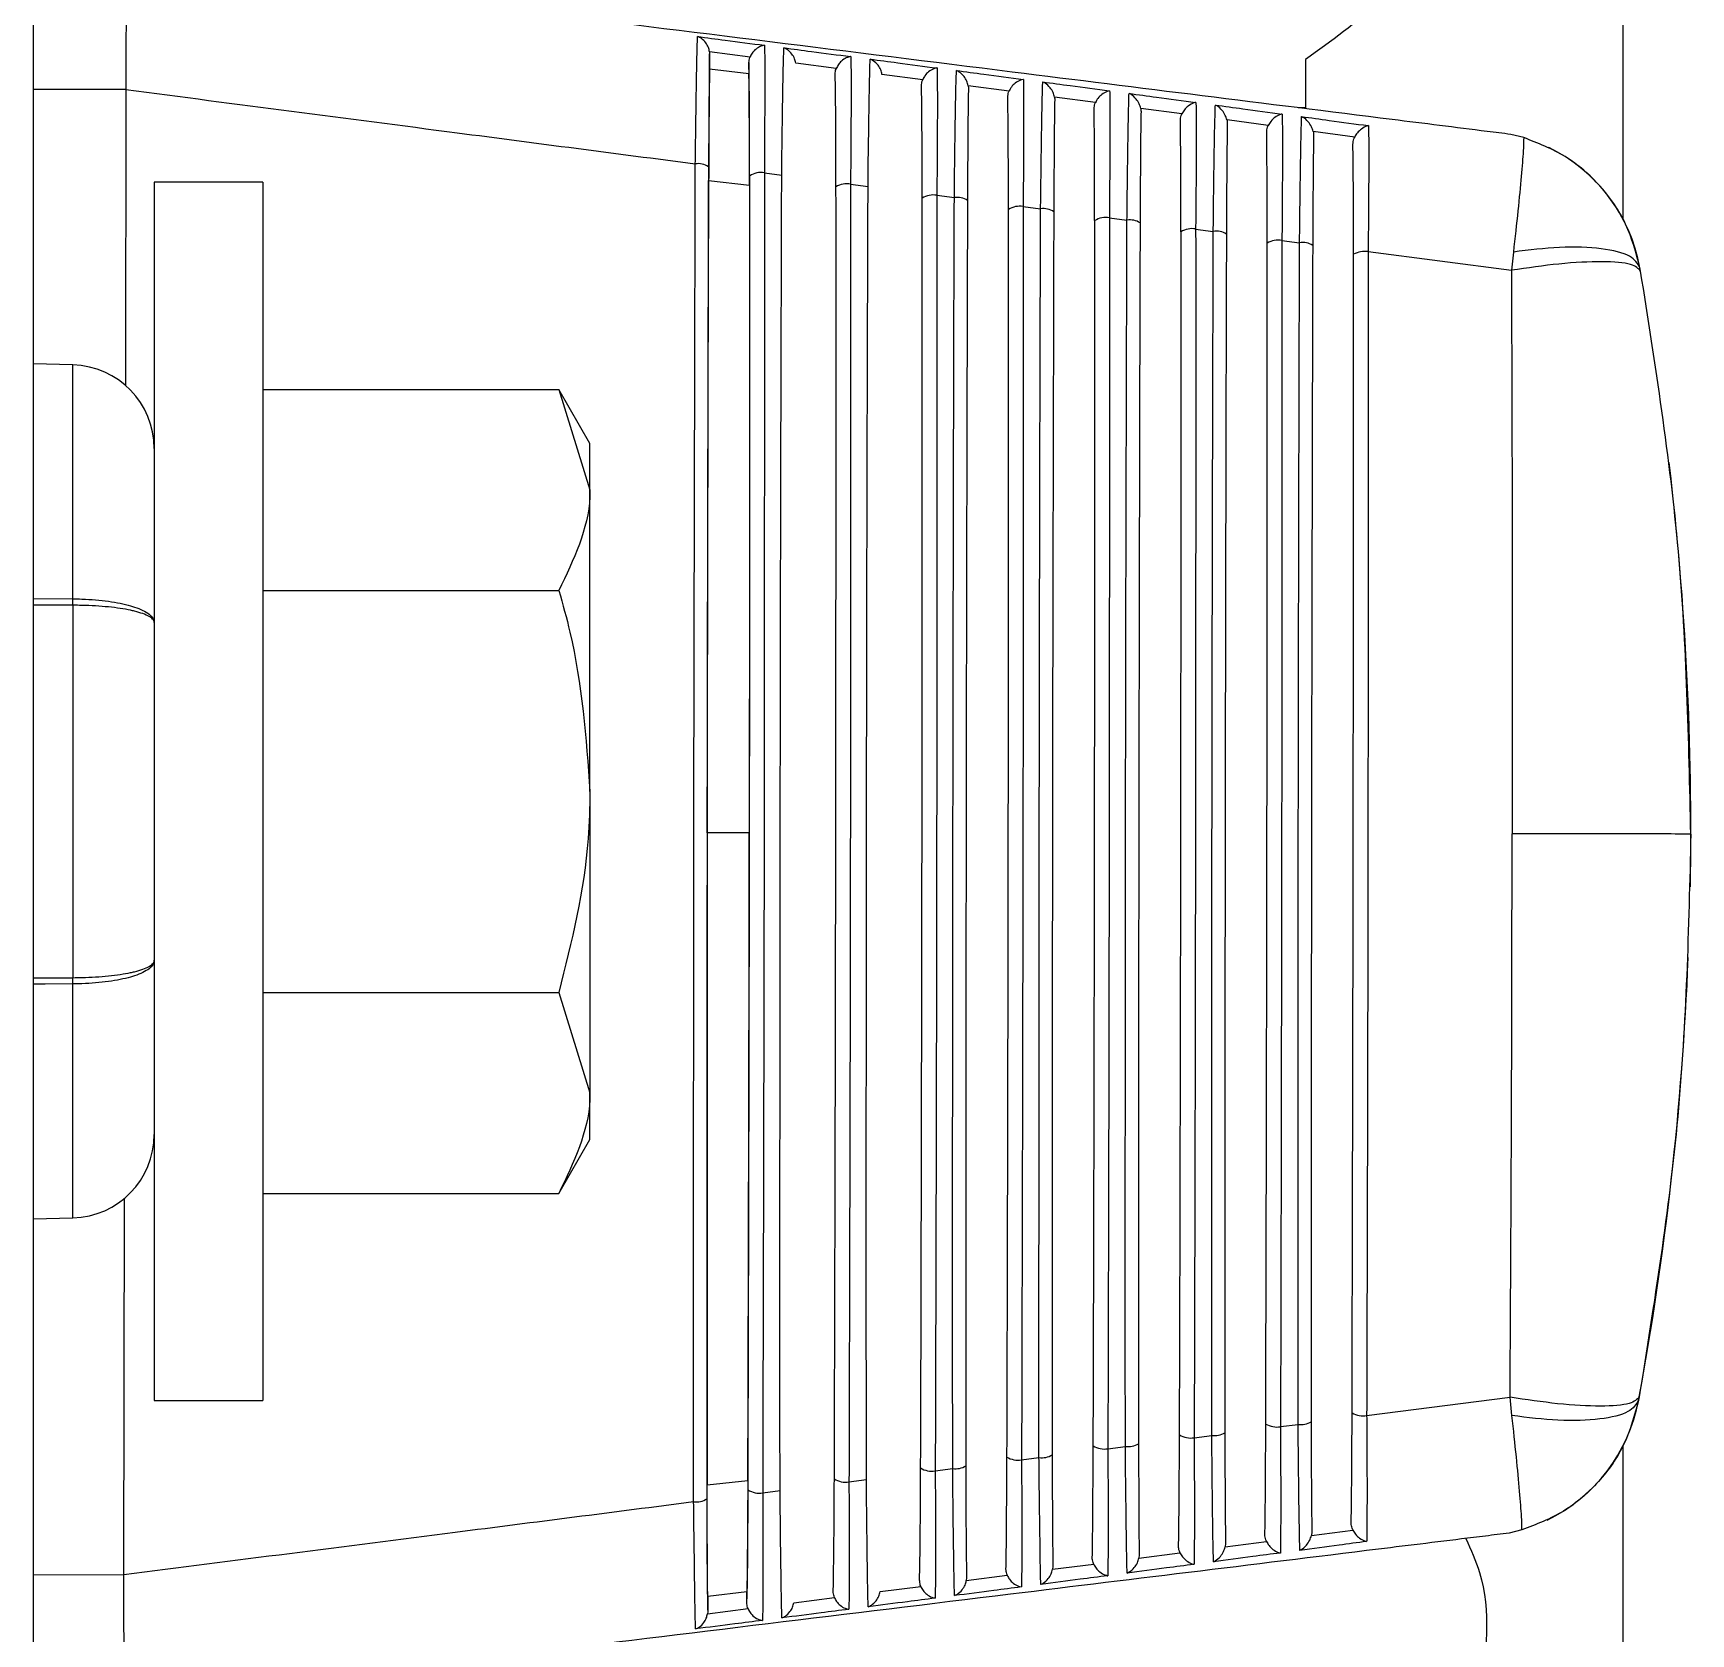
# Model space of a CAD drawing. Extents: x 6 to 134, y 3 to 97.
# Drawn here: x 132.735 to 133.925, y 40.911 to 42.061 of the extents above; entities that cross this region are included whole.
import ezdxf

# ---------------------------------------------------------------- set-up
doc = ezdxf.new("R2010")
doc.units = 0
doc.header["$MEASUREMENT"] = 0
doc.layers.add('OBJECT', color=7, linetype='CONTINUOUS')

msp = doc.modelspace()

# ---------------------------------------------------------------- linework, layer by layer
at = {"layer": 'OBJECT'}
for p, q in [((132.7346, 49.6965), (132.7346, 40.7239)), ((133.8766, 42.7937), (133.8766, 41.928)), ((133.2496, 42.0439), (133.2205, 42.0477)), ((133.2206, 42.0353), (133.2206, 42.0463)), ((133.2488, 42.04), (133.2488, 42.0318)), ((133.3116, 42.0358), (133.2825, 42.0396)), ((133.6487, 42.0422), (133.6487, 42.0075)), ((133.2488, 42.0318), (133.2206, 42.0353)), ((133.3737, 42.0277), (133.3444, 42.0315)), ((132.7346, 42.0209), (132.8012, 42.0208)), ((132.8012, 42.0206), (132.8009, 41.8081)), ((132.8012, 42.0208), (132.8012, 42.0206)), ((133.4357, 42.0195), (133.4064, 42.0234)), ((133.4978, 42.0113), (133.4683, 42.0152)), ((133.5598, 42.0031), (133.5303, 42.007)), ((133.6487, 42.0075), (133.6435, 42.0075)), ((133.6219, 41.9948), (133.5923, 41.9988)), ((133.684, 41.9865), (133.6542, 41.9905)), ((133.8054, 41.9861), (133.7962, 41.9884)), ((133.8235, 41.979), (133.8235, 41.979)), ((133.2199, 41.9552), (133.2492, 41.9519)), ((133.2599, 41.9608), (133.2724, 41.9592)), ((132.8996, 41.954), (132.8216, 41.954)), ((132.8216, 41.954), (132.8216, 41.079)), ((132.8996, 41.954), (132.8996, 41.079)), ((133.3218, 41.9527), (133.3344, 41.9511)), ((133.3838, 41.9447), (133.3964, 41.943)), ((133.4458, 41.9366), (133.4584, 41.9349)), ((133.5078, 41.9285), (133.5204, 41.9268)), ((133.5697, 41.9204), (133.5824, 41.9187)), ((133.6317, 41.9123), (133.6444, 41.9106)), ((133.6937, 41.9042), (133.7966, 41.8908)), ((133.798, 41.9039), (133.7966, 41.8908)), ((133.8894, 41.8902), (133.8889, 41.8927)), ((132.7632, 41.8228), (132.7346, 41.8235)), ((132.7632, 41.6548), (132.7632, 41.8228)), ((132.8996, 41.8052), (133.1123, 41.8052)), ((133.1346, 41.7665), (133.1123, 41.8052)), ((133.1123, 41.8052), (133.1346, 41.733)), ((133.1346, 41.733), (133.1346, 41.7665)), ((133.1346, 41.5165), (133.1346, 41.733)), ((132.8996, 41.6608), (133.1123, 41.6608)), ((132.7346, 41.655), (132.7632, 41.6548)), ((132.7632, 41.6503), (132.7346, 41.6504)), ((132.7632, 41.6503), (132.7632, 41.3827)), ((133.1346, 41.5165), (133.1346, 41.3)), ((133.2491, 41.4868), (133.2189, 41.4868)), ((132.7346, 41.3826), (132.7632, 41.3827)), ((132.7632, 41.2103), (132.7632, 41.3782)), ((132.8996, 41.3722), (133.1123, 41.3722)), ((133.1123, 41.3722), (133.1346, 41.3)), ((133.1346, 41.2665), (133.1346, 41.3)), ((133.1123, 41.2278), (133.1346, 41.2665)), ((132.7998, 40.9541), (132.8002, 41.2243)), ((132.8996, 41.2278), (133.1123, 41.2278)), ((132.7346, 41.2095), (132.7632, 41.2103)), ((132.8216, 41.079), (132.8996, 41.079)), ((133.6926, 41.0682), (133.7956, 41.0814)), ((133.797, 41.0682), (133.7956, 41.0814)), ((133.8884, 41.0817), (133.8879, 41.0793)), ((133.6307, 41.0603), (133.6433, 41.0619)), ((133.5687, 41.0523), (133.5813, 41.054)), ((133.4447, 41.0365), (133.4572, 41.0381)), ((133.5067, 41.0444), (133.5193, 41.046)), ((133.8766, 41.0461), (133.8766, 40.2509)), ((133.3827, 41.0286), (133.3952, 41.0302)), ((133.2188, 41.0184), (133.2481, 41.0216)), ((133.2587, 41.0127), (133.2712, 41.0143)), ((133.3207, 41.0206), (133.3332, 41.0222)), ((133.8223, 40.9931), (133.8222, 40.9931)), ((133.6529, 40.982), (133.6827, 40.986)), ((133.6532, 40.9847), (133.6529, 40.982)), ((133.8041, 40.9861), (133.7949, 40.9837)), ((133.529, 40.9658), (133.5585, 40.9697)), ((133.5292, 40.9681), (133.529, 40.9658)), ((133.591, 40.9739), (133.6206, 40.9778)), ((133.5912, 40.9764), (133.591, 40.9739)), ((133.467, 40.9578), (133.4965, 40.9616)), ((133.4672, 40.9598), (133.467, 40.9578)), ((132.7346, 40.954), (132.7998, 40.9539)), ((132.7998, 40.9539), (132.7998, 40.9541)), ((133.3431, 40.9418), (133.3723, 40.9455)), ((133.405, 40.9497), (133.4344, 40.9535)), ((133.4052, 40.9516), (133.405, 40.9497)), ((133.2474, 40.9417), (133.2192, 40.9383)), ((133.2192, 40.9383), (133.2192, 40.9273)), ((133.2474, 40.9336), (133.2474, 40.9417)), ((133.2811, 40.9338), (133.3102, 40.9376)), ((133.2191, 40.9259), (133.2482, 40.9296)), ((133.2192, 40.9273), (133.2191, 40.9259))]:
    msp.add_line(p, q, dxfattribs=at)
at = {"layer": 'OBJECT', "flags": 128}
msp.add_lwpolyline([(132.7632, 41.3782), (132.7432, 41.3781), (132.7346, 41.378)], dxfattribs=at)
at = {"layer": 'OBJECT'}
for centre, radius, start, end in [((133.7709, 41.8711), 0.12, 10.3419, 64.0063), ((133.2124, 41.9546), 0.0128, 54.8938, 99.3625), ((133.2573, 41.9464), 0.0146, 79.7955, 122.9128), ((133.3193, 41.9382), 0.0148, 79.9044, 122.4599), ((133.3812, 41.9299), 0.015, 80.0156, 122.0033), ((133.3985, 41.9299), 0.0133, 56.3009, 99.0927), ((133.4432, 41.9216), 0.0152, 80.129, 121.543), ((133.4605, 41.9216), 0.0135, 56.7782, 98.9979), ((133.5052, 41.9133), 0.0154, 80.2446, 121.0789), ((133.5225, 41.9134), 0.0136, 57.2597, 98.9007), ((133.5671, 41.9051), 0.0156, 80.3624, 120.6112), ((133.5845, 41.9051), 0.0138, 57.7453, 98.8011), ((133.6291, 41.8967), 0.0158, 80.4826, 120.1397), ((133.6465, 41.8968), 0.014, 58.2352, 98.699), ((133.6911, 41.8884), 0.016, 80.6049, 119.6644), ((132.7616, 41.7628), 0.06, 0, 88.5), ((131.6755, 41.4887), 2.25, 358.96, 6.7394), ((132.4174, 41.6525), 0.3457, 359.626, 0.374), ((131.6755, 41.4887), 2.25, 349.5144, 357.6694), ((132.4174, 41.3805), 0.3457, 359.626, 0.374), ((132.7616, 41.2702), 0.06, 271.5, 0), ((133.7699, 41.1011), 0.12, 295.85, 349.5144), ((133.6281, 41.0758), 0.0158, 239.7167, 279.3738), ((133.6455, 41.0757), 0.014, 261.1574, 301.6211), ((133.6901, 41.084), 0.016, 240.1919, 279.2514), ((133.5661, 41.0677), 0.0156, 239.2451, 279.4939), ((133.5834, 41.0676), 0.0138, 261.0552, 302.111), ((133.4421, 41.0514), 0.0152, 238.3134, 279.7274), ((133.4594, 41.0514), 0.0135, 260.8584, 303.0781), ((133.5041, 41.0596), 0.0154, 238.7774, 279.6117), ((133.5214, 41.0595), 0.0136, 260.9556, 302.5967), ((133.3801, 41.0433), 0.015, 237.853, 279.8407), ((133.3973, 41.0433), 0.0133, 260.7637, 303.5554), ((133.2561, 41.0271), 0.0146, 236.9435, 280.0609), ((133.3181, 41.0352), 0.0148, 237.3964, 279.9519), ((133.2113, 41.019), 0.0128, 260.4938, 304.9625)]:
    msp.add_arc(centre, radius, start, end, dxfattribs=at)
for centre, major_axis, start_param, end_param in [((133.2381, 41.4868), (0.0028, 2.2176), 1.353401, 1.788192), ((133.2299, 41.4868), (0.0028, 2.217), 4.497874, 4.926904), ((133.2919, 41.4867), (0.0028, 2.2137), 4.501238, 4.923539), ((133.3539, 41.4866), (0.0028, 2.2105), 4.504611, 4.920167), ((133.4241, 41.4866), (0.0028, 2.2078), 1.363514, 1.778079), ((133.4159, 41.4866), (0.0028, 2.2072), 4.507992, 4.916786), ((133.4861, 41.4865), (0.0028, 2.2046), 1.366901, 1.774692), ((133.4779, 41.4865), (0.0028, 2.204), 4.511381, 4.913397), ((133.5481, 41.4864), (0.0028, 2.2013), 1.370296, 1.771297), ((133.5399, 41.4864), (0.0028, 2.2007), 4.514778, 4.91), ((133.6101, 41.4863), (0.0028, 2.1981), 1.373699, 1.767893), ((133.6018, 41.4863), (0.0028, 2.1975), 4.518183, 4.906595), ((133.6721, 41.4862), (0.0028, 2.1948), 1.377111, 1.764481), ((133.6638, 41.4863), (0.0028, 2.1942), 4.521597, 4.903181)]:
    msp.add_ellipse(centre, major_axis=major_axis, ratio=0.008727, start_param=start_param, end_param=end_param, dxfattribs=at)
for points, knots in [([(133.6487, 42.4953), (133.6663, 42.4752), (133.7019, 42.4347), (133.7479, 42.3636), (133.7794, 42.2819), (133.7782, 42.1988), (133.7474, 42.1327), (133.703, 42.0814), (133.667, 42.0554), (133.6487, 42.0422)], [0, 0, 0, 0, 0.130862, 0.264593, 0.424792, 0.586021, 0.731882, 0.864042, 1, 1, 1, 1]), ([(132.8013, 42.1123), (132.8016, 42.111), (132.8021, 42.1082), (132.8019, 42.0875), (132.8011, 42.0577), (132.8011, 42.0329), (132.8012, 42.0208)], [0, 0, 0, 0, 0.253584, 0.507165, 0.760847, 1, 1, 1, 1]), ([(133.7962, 41.9884), (133.7905, 41.9891), (133.7621, 41.9927), (133.6427, 42.0076), (133.413, 42.0363), (133.2059, 42.0621), (133.0899, 42.0765)], [0, 0, 0, 0, 0.024148, 0.120739, 0.507103, 1, 1, 1, 1]), ([(133.2103, 41.9673), (133.2104, 41.9737), (133.2107, 41.9932), (133.2111, 42.0224), (133.2115, 42.0454), (133.2118, 42.0553), (133.2119, 42.058), (133.2119, 42.0587)], [0, 0, 0, 0, 0.147376, 0.444496, 0.741154, 0.940222, 1, 1, 1, 1]), ([(133.2119, 42.0587), (133.2185, 42.0578), (133.2346, 42.0557), (133.2506, 42.0536), (133.26, 42.0524)], [0, 0, 0, 0, 0.412557, 1, 1, 1, 1]), ([(133.2205, 42.0477), (133.2203, 42.0488), (133.2198, 42.0512), (133.2177, 42.0546), (133.215, 42.0572), (133.2129, 42.0583), (133.2119, 42.0587), (133.2119, 42.0587)], [0, 0, 0, 0, 0.192792, 0.429646, 0.749305, 0.992256, 1, 1, 1, 1]), ([(133.26, 42.0524), (133.26, 42.0524), (133.2588, 42.0523), (133.2565, 42.0516), (133.2534, 42.0495), (133.251, 42.0469), (133.25, 42.0449), (133.2496, 42.0439)], [0, 0, 0, 0, 0.007977, 0.2991, 0.602917, 0.800702, 1, 1, 1, 1]), ([(133.26, 42.0524), (133.26, 42.0517), (133.2601, 42.0494), (133.2602, 42.0409), (133.2602, 42.0208), (133.2601, 41.9909), (133.2599, 41.9694), (133.2599, 41.9608)], [0, 0, 0, 0, 0.059553, 0.208066, 0.505163, 0.802607, 1, 1, 1, 1]), ([(133.2724, 41.9592), (133.2724, 41.9657), (133.2727, 41.9852), (133.2731, 42.0144), (133.2735, 42.0372), (133.2738, 42.0471), (133.2739, 42.0499), (133.2739, 42.0506)], [0, 0, 0, 0, 0.148954, 0.449261, 0.7491, 0.940502, 1, 1, 1, 1]), ([(133.2739, 42.0506), (133.2805, 42.0497), (133.2965, 42.0476), (133.3126, 42.0455), (133.322, 42.0443)], [0, 0, 0, 0, 0.412528, 1, 1, 1, 1]), ([(133.2825, 42.0396), (133.2822, 42.0407), (133.2817, 42.0431), (133.2795, 42.0466), (133.2769, 42.0491), (133.2748, 42.0502), (133.2739, 42.0506), (133.2739, 42.0506)], [0, 0, 0, 0, 0.197188, 0.440796, 0.768919, 0.992188, 1, 1, 1, 1]), ([(133.2206, 42.0463), (133.2205, 42.0414), (133.2203, 42.0317), (133.22, 42.0029), (133.2199, 41.9782), (133.2198, 41.9651)], [0, 0, 0, 0, 0.3208624, 0.641681, 1, 1, 1, 1]), ([(133.2205, 42.0477), (133.2205, 42.0477), (133.2205, 42.0472), (133.2206, 42.0468), (133.2206, 42.0463)], [0, 0, 0, 0, 0.020265, 1, 1, 1, 1]), ([(133.2488, 42.04), (133.2489, 42.0412), (133.249, 42.0425), (133.2495, 42.0438), (133.2496, 42.0439)], [0, 0, 0, 0, 0.9040593, 1, 1, 1, 1]), ([(133.2493, 41.9587), (133.2493, 41.9706), (133.2493, 41.9943), (133.2491, 42.0239), (133.2489, 42.0345), (133.2488, 42.04)], [0, 0, 0, 0, 0.327832, 0.655734, 1, 1, 1, 1]), ([(133.322, 42.0443), (133.3219, 42.0443), (133.3209, 42.0441), (133.3186, 42.0435), (133.3156, 42.0415), (133.3131, 42.0388), (133.3121, 42.0368), (133.3116, 42.0358)], [0, 0, 0, 0, 0.00806, 0.282725, 0.593802, 0.796123, 1, 1, 1, 1]), ([(133.322, 42.0443), (133.322, 42.0436), (133.3221, 42.0412), (133.3222, 42.0323), (133.3222, 42.0118), (133.3221, 41.982), (133.3219, 41.9609), (133.3218, 41.9527)], [0, 0, 0, 0, 0.059276, 0.209421, 0.509831, 0.810598, 1, 1, 1, 1]), ([(133.3344, 41.9511), (133.3344, 41.9576), (133.3347, 41.9771), (133.3351, 42.0064), (133.3355, 42.029), (133.3358, 42.0389), (133.3359, 42.0418), (133.3359, 42.0424)], [0, 0, 0, 0, 0.150605, 0.454244, 0.75741, 0.940779, 1, 1, 1, 1]), ([(133.3359, 42.0424), (133.3425, 42.0416), (133.3585, 42.0395), (133.3746, 42.0373), (133.384, 42.0361)], [0, 0, 0, 0, 0.412497, 1, 1, 1, 1]), ([(133.3444, 42.0315), (133.3442, 42.0326), (133.3436, 42.0351), (133.3414, 42.0386), (133.3387, 42.0411), (133.3367, 42.0421), (133.3359, 42.0424), (133.3359, 42.0424)], [0, 0, 0, 0, 0.201835, 0.452547, 0.789382, 0.992117, 1, 1, 1, 1]), ([(133.2206, 42.0353), (133.2204, 42.0278), (133.2202, 42.0127), (133.22, 41.9826), (133.22, 41.9625), (133.2199, 41.9552)], [0, 0, 0, 0, 0.390004, 0.779955, 1, 1, 1, 1]), ([(133.2492, 41.9519), (133.2492, 41.9649), (133.2492, 41.9908), (133.249, 42.0172), (133.2489, 42.0281), (133.2488, 42.0318)], [0, 0, 0, 0, 0.396562, 0.793191, 1, 1, 1, 1]), ([(133.3108, 42.0317), (133.3109, 42.0329), (133.311, 42.0344), (133.3115, 42.0357), (133.3116, 42.0358)], [0, 0, 0, 0, 0.873708, 1, 1, 1, 1]), ([(133.3113, 41.9507), (133.3113, 41.9625), (133.3113, 41.9863), (133.3111, 42.0156), (133.3109, 42.0263), (133.3108, 42.0317)], [0, 0, 0, 0, 0.331872, 0.663815, 1, 1, 1, 1]), ([(133.3728, 42.0234), (133.3729, 42.0246), (133.373, 42.0261), (133.3736, 42.0275), (133.3737, 42.0277)], [0, 0, 0, 0, 0.8454414, 1, 1, 1, 1]), ([(133.384, 42.0361), (133.3839, 42.0361), (133.3832, 42.036), (133.3811, 42.0355), (133.3781, 42.0337), (133.3753, 42.0309), (133.3742, 42.0287), (133.3737, 42.0277)], [0, 0, 0, 0, 0.00815, 0.2069072, 0.5377533, 0.7912619, 1, 1, 1, 1]), ([(133.384, 42.0361), (133.384, 42.0354), (133.384, 42.0328), (133.3842, 42.0237), (133.3842, 42.0028), (133.3841, 41.973), (133.3839, 41.9524), (133.3838, 41.9447)], [0, 0, 0, 0, 0.0590025, 0.2108559, 0.5147339, 0.8189796, 1, 1, 1, 1]), ([(133.3964, 41.943), (133.3964, 41.9495), (133.3967, 41.969), (133.3971, 41.9984), (133.3975, 42.0208), (133.3978, 42.0307), (133.3979, 42.0336), (133.3979, 42.0343)], [0, 0, 0, 0, 0.152333, 0.459461, 0.766109, 0.941054, 1, 1, 1, 1]), ([(133.3979, 42.0343), (133.4045, 42.0334), (133.4205, 42.0313), (133.4365, 42.0292), (133.446, 42.0279)], [0, 0, 0, 0, 0.412464, 1, 1, 1, 1]), ([(133.4064, 42.0234), (133.4061, 42.0245), (133.4055, 42.027), (133.4032, 42.0305), (133.4006, 42.0329), (133.3986, 42.034), (133.3979, 42.0343), (133.3979, 42.0343)], [0, 0, 0, 0, 0.206748, 0.464933, 0.810722, 0.992044, 1, 1, 1, 1]), ([(133.446, 42.0279), (133.4459, 42.0279), (133.4452, 42.0278), (133.4433, 42.0273), (133.4403, 42.0256), (133.4374, 42.0228), (133.4362, 42.0205), (133.4357, 42.0195)], [0, 0, 0, 0, 0.008242, 0.187016, 0.525647, 0.786187, 1, 1, 1, 1]), ([(133.446, 42.0279), (133.446, 42.0272), (133.446, 42.0245), (133.4461, 42.015), (133.4462, 41.9937), (133.446, 41.9641), (133.4459, 41.9438), (133.4458, 41.9366)], [0, 0, 0, 0, 0.058731, 0.212374, 0.519887, 0.827777, 1, 1, 1, 1]), ([(132.8012, 42.0206), (132.8805, 42.0103), (133.0169, 41.9925), (133.1533, 41.9747), (133.2103, 41.9673)], [0, 0, 0, 0, 0.581449, 1, 1, 1, 1]), ([(133.3733, 41.9426), (133.3733, 41.9545), (133.3732, 41.9783), (133.3731, 42.0073), (133.3729, 42.0181), (133.3728, 42.0234)], [0, 0, 0, 0, 0.336123, 0.672318, 1, 1, 1, 1]), ([(133.4065, 42.0215), (133.4064, 42.0161), (133.4062, 42.0052), (133.406, 41.9762), (133.4059, 41.9527), (133.4058, 41.9409)], [0, 0, 0, 0, 0.333137, 0.666224, 1, 1, 1, 1]), ([(133.4064, 42.0234), (133.4064, 42.0233), (133.4065, 42.0226), (133.4065, 42.022), (133.4065, 42.0215)], [0, 0, 0, 0, 0.214161, 1, 1, 1, 1]), ([(133.4348, 42.015), (133.4349, 42.0163), (133.435, 42.0179), (133.4356, 42.0193), (133.4357, 42.0195)], [0, 0, 0, 0, 0.81911, 1, 1, 1, 1]), ([(133.4353, 41.9346), (133.4353, 41.9465), (133.4352, 41.9703), (133.435, 41.9989), (133.4349, 42.0098), (133.4348, 42.015)], [0, 0, 0, 0, 0.340601, 0.681276, 1, 1, 1, 1]), ([(133.4584, 41.9349), (133.4584, 41.9414), (133.4587, 41.961), (133.4591, 41.9904), (133.4595, 42.0126), (133.4598, 42.0225), (133.4599, 42.0253), (133.4599, 42.0261)], [0, 0, 0, 0, 0.154143, 0.464926, 0.775223, 0.941326, 1, 1, 1, 1]), ([(133.4599, 42.0261), (133.4665, 42.0252), (133.4825, 42.023), (133.4985, 42.0209), (133.5079, 42.0197)], [0, 0, 0, 0, 0.41243, 1, 1, 1, 1]), ([(133.4683, 42.0152), (133.468, 42.0164), (133.4674, 42.0189), (133.465, 42.0224), (133.4624, 42.0248), (133.4605, 42.0258), (133.4599, 42.026), (133.4599, 42.0261)], [0, 0, 0, 0, 0.211945, 0.477991, 0.832968, 0.991967, 1, 1, 1, 1]), ([(133.4683, 42.0152), (133.4684, 42.0151), (133.4685, 42.0144), (133.4685, 42.0137), (133.4685, 42.0132)], [0, 0, 0, 0, 0.2574405, 1, 1, 1, 1]), ([(133.5079, 42.0197), (133.5079, 42.0197), (133.5073, 42.0195), (133.5054, 42.019), (133.5025, 42.0174), (133.4996, 42.0146), (133.4983, 42.0124), (133.4978, 42.0113)], [0, 0, 0, 0, 0.008339, 0.166404, 0.51297, 0.780848, 1, 1, 1, 1]), ([(133.5079, 42.0197), (133.508, 42.0189), (133.508, 42.0161), (133.5081, 42.0063), (133.5081, 41.9846), (133.508, 41.9551), (133.5078, 41.9353), (133.5078, 41.9285)], [0, 0, 0, 0, 0.058463, 0.213983, 0.525307, 0.837021, 1, 1, 1, 1]), ([(133.5204, 41.9268), (133.5205, 41.9333), (133.5207, 41.9529), (133.5211, 41.9824), (133.5215, 42.0044), (133.5218, 42.0142), (133.5218, 42.017), (133.5219, 42.0178)], [0, 0, 0, 0, 0.1560419, 0.4706578, 0.7847809, 0.941595, 1, 1, 1, 1]), ([(133.5219, 42.0178), (133.5285, 42.0169), (133.5445, 42.0148), (133.5605, 42.0126), (133.5699, 42.0114)], [0, 0, 0, 0, 0.412394, 1, 1, 1, 1]), ([(133.5303, 42.007), (133.53, 42.0082), (133.5292, 42.0107), (133.5268, 42.0143), (133.5242, 42.0166), (133.5224, 42.0176), (133.5219, 42.0178), (133.5219, 42.0178)], [0, 0, 0, 0, 0.217446, 0.491759, 0.85615, 0.991886, 1, 1, 1, 1]), ([(133.4685, 42.0132), (133.4684, 42.0075), (133.4682, 41.9963), (133.468, 41.9673), (133.4679, 41.9442), (133.4678, 41.9329)], [0, 0, 0, 0, 0.337675, 0.675297, 1, 1, 1, 1]), ([(133.4968, 42.0067), (133.4969, 42.0079), (133.497, 42.0096), (133.4976, 42.011), (133.4978, 42.0113)], [0, 0, 0, 0, 0.794582, 1, 1, 1, 1]), ([(133.4972, 41.9265), (133.4972, 41.9384), (133.4972, 41.9623), (133.497, 41.9906), (133.4969, 42.0015), (133.4968, 42.0067)], [0, 0, 0, 0, 0.345325, 0.690725, 1, 1, 1, 1]), ([(133.5305, 42.0048), (133.5304, 41.999), (133.5302, 41.9873), (133.53, 41.9583), (133.5299, 41.9357), (133.5298, 41.9248)], [0, 0, 0, 0, 0.342466, 0.684876, 1, 1, 1, 1]), ([(133.5303, 42.007), (133.5303, 42.0068), (133.5305, 42.0061), (133.5305, 42.0053), (133.5305, 42.0048)], [0, 0, 0, 0, 0.2936648, 1, 1, 1, 1]), ([(133.5588, 41.9982), (133.5589, 41.9995), (133.559, 42.0012), (133.5597, 42.0027), (133.5598, 42.0031)], [0, 0, 0, 0, 0.771743, 1, 1, 1, 1]), ([(133.5699, 42.0114), (133.5699, 42.0114), (133.5694, 42.0113), (133.5676, 42.0108), (133.5647, 42.0092), (133.5617, 42.0064), (133.5604, 42.0041), (133.5598, 42.0031)], [0, 0, 0, 0, 0.00844, 0.145047, 0.499694, 0.77523, 1, 1, 1, 1]), ([(133.5699, 42.0114), (133.57, 42.0106), (133.57, 42.0076), (133.5701, 41.9976), (133.5701, 41.9754), (133.57, 41.9461), (133.5698, 41.9267), (133.5697, 41.9204)], [0, 0, 0, 0, 0.058198, 0.215687, 0.531014, 0.846742, 1, 1, 1, 1]), ([(133.5824, 41.9187), (133.5825, 41.9252), (133.5827, 41.9448), (133.5831, 41.9744), (133.5835, 41.9961), (133.5838, 42.0059), (133.5838, 42.0087), (133.5839, 42.0095)], [0, 0, 0, 0, 0.158035, 0.476676, 0.794816, 0.941861, 1, 1, 1, 1]), ([(133.5839, 42.0095), (133.5905, 42.0086), (133.6065, 42.0065), (133.6225, 42.0043), (133.6319, 42.003)], [0, 0, 0, 0, 0.412356, 1, 1, 1, 1]), ([(133.5923, 41.9988), (133.5919, 41.9999), (133.5911, 42.0025), (133.5886, 42.0061), (133.5861, 42.0084), (133.5843, 42.0093), (133.5839, 42.0095), (133.5839, 42.0095)], [0, 0, 0, 0, 0.223273, 0.506281, 0.880299, 0.991802, 1, 1, 1, 1]), ([(133.6319, 42.003), (133.6319, 42.003), (133.6315, 42.0029), (133.6297, 42.0025), (133.6269, 42.001), (133.6238, 41.9981), (133.6225, 41.9958), (133.6219, 41.9948)], [0, 0, 0, 0, 0.008547, 0.122921, 0.485786, 0.769314, 1, 1, 1, 1]), ([(133.6319, 42.003), (133.6319, 42.0022), (133.632, 41.9991), (133.6321, 41.9888), (133.6321, 41.9662), (133.6319, 41.937), (133.6318, 41.9181), (133.6317, 41.9123)], [0, 0, 0, 0, 0.0579361, 0.2174948, 0.5370295, 0.8569768, 1, 1, 1, 1]), ([(133.5592, 41.9184), (133.5592, 41.9304), (133.5592, 41.9543), (133.559, 41.9822), (133.5588, 41.9932), (133.5588, 41.9982)], [0, 0, 0, 0, 0.350315, 0.700707, 1, 1, 1, 1]), ([(133.5925, 41.9963), (133.5924, 41.9903), (133.5922, 41.9783), (133.592, 41.9493), (133.5919, 41.9271), (133.5918, 41.9168)], [0, 0, 0, 0, 0.347531, 0.695003, 1, 1, 1, 1]), ([(133.5923, 41.9988), (133.5923, 41.9985), (133.5925, 41.9977), (133.5925, 41.9969), (133.5925, 41.9963)], [0, 0, 0, 0, 0.324163, 1, 1, 1, 1]), ([(133.6208, 41.9897), (133.6209, 41.9911), (133.621, 41.9928), (133.6217, 41.9944), (133.6219, 41.9948)], [0, 0, 0, 0, 0.750494, 1, 1, 1, 1]), ([(133.6444, 41.9106), (133.6445, 41.9172), (133.6447, 41.9368), (133.6451, 41.9664), (133.6455, 41.9879), (133.6458, 41.9976), (133.6458, 42.0003), (133.6458, 42.0012)], [0, 0, 0, 0, 0.16013, 0.483001, 0.805363, 0.942123, 1, 1, 1, 1]), ([(133.6458, 42.0012), (133.6525, 42.0003), (133.6685, 41.9981), (133.6845, 41.9959), (133.6939, 41.9947)], [0, 0, 0, 0, 0.412316, 1, 1, 1, 1]), ([(133.6542, 41.9905), (133.6538, 41.9916), (133.653, 41.9943), (133.6504, 41.9979), (133.6479, 42.0001), (133.6462, 42.001), (133.6459, 42.0011), (133.6458, 42.0012)], [0, 0, 0, 0, 0.229448, 0.521602, 0.905447, 0.991713, 1, 1, 1, 1]), ([(133.6542, 41.9905), (133.6543, 41.9902), (133.6544, 41.9893), (133.6545, 41.9884), (133.6545, 41.9878)], [0, 0, 0, 0, 0.349939, 1, 1, 1, 1]), ([(133.6939, 41.9947), (133.6939, 41.9947), (133.6935, 41.9946), (133.6919, 41.9941), (133.6891, 41.9927), (133.686, 41.9898), (133.6846, 41.9875), (133.684, 41.9865)], [0, 0, 0, 0, 0.008659, 0.099997, 0.471213, 0.763081, 1, 1, 1, 1]), ([(133.6939, 41.9947), (133.6939, 41.9938), (133.694, 41.9906), (133.6941, 41.9799), (133.6941, 41.9569), (133.6939, 41.9279), (133.6937, 41.9095), (133.6937, 41.9042)], [0, 0, 0, 0, 0.0576777, 0.2194138, 0.5433769, 0.8677646, 1, 1, 1, 1]), ([(133.6212, 41.9104), (133.6212, 41.9223), (133.6211, 41.9462), (133.621, 41.9739), (133.6208, 41.9848), (133.6208, 41.9897)], [0, 0, 0, 0, 0.355595, 0.711266, 1, 1, 1, 1]), ([(133.6545, 41.9878), (133.6544, 41.9816), (133.6542, 41.9692), (133.654, 41.9403), (133.6539, 41.9186), (133.6539, 41.9087)], [0, 0, 0, 0, 0.352894, 0.705727, 1, 1, 1, 1]), ([(133.6827, 41.9812), (133.6829, 41.9826), (133.683, 41.9844), (133.6838, 41.986), (133.684, 41.9865)], [0, 0, 0, 0, 0.73075, 1, 1, 1, 1]), ([(133.6832, 41.9023), (133.6832, 41.9143), (133.6831, 41.9382), (133.683, 41.9655), (133.6828, 41.9765), (133.6827, 41.9812)], [0, 0, 0, 0, 0.361189, 0.722456, 1, 1, 1, 1]), ([(133.2091, 41.0064), (133.2091, 41.0129), (133.2091, 41.0455), (133.2091, 41.1832), (133.2091, 41.407), (133.2096, 41.6972), (133.2101, 41.8768), (133.2103, 41.9673)], [0, 0, 0, 0, 0.0206636, 0.1033305, 0.4348053, 0.7152641, 1, 1, 1, 1]), ([(133.2189, 41.4868), (133.219, 41.5656), (133.2193, 41.7231), (133.2197, 41.8779), (133.2199, 41.9552)], [0, 0, 0, 0, 0.500491, 1, 1, 1, 1]), ([(133.2599, 41.9608), (133.2599, 41.9543), (133.2599, 41.9217), (133.2599, 41.7838), (133.2599, 41.5622), (133.2594, 41.2764), (133.2589, 41.101), (133.2587, 41.0127)], [0, 0, 0, 0, 0.020946, 0.104745, 0.440757, 0.718361, 1, 1, 1, 1]), ([(133.2712, 41.0143), (133.2712, 41.0208), (133.2711, 41.0534), (133.2711, 41.1913), (133.2712, 41.4125), (133.2716, 41.6971), (133.2721, 41.8714), (133.2724, 41.9592)], [0, 0, 0, 0, 0.021019, 0.105105, 0.442277, 0.719147, 1, 1, 1, 1]), ([(133.2492, 41.9519), (133.2493, 41.8587), (133.2493, 41.7047), (133.2491, 41.5484), (133.2491, 41.4868)], [0, 0, 0, 0, 0.605766, 1, 1, 1, 1]), ([(133.3218, 41.9527), (133.3219, 41.9462), (133.3219, 41.9136), (133.3219, 41.7756), (133.3218, 41.5565), (133.3214, 41.2763), (133.3209, 41.1062), (133.3207, 41.0206)], [0, 0, 0, 0, 0.021311, 0.106567, 0.448429, 0.72234, 1, 1, 1, 1]), ([(133.3332, 41.0222), (133.3332, 41.0287), (133.3332, 41.0614), (133.3331, 41.1993), (133.3332, 41.4179), (133.3336, 41.6971), (133.3341, 41.866), (133.3344, 41.9511)], [0, 0, 0, 0, 0.021386, 0.106942, 0.450006, 0.723153, 1, 1, 1, 1]), ([(133.3838, 41.9447), (133.3838, 41.9381), (133.3838, 41.9055), (133.3839, 41.7674), (133.3838, 41.5509), (133.3834, 41.2762), (133.3829, 41.1115), (133.3827, 41.0286)], [0, 0, 0, 0, 0.021688, 0.108454, 0.456371, 0.726448, 1, 1, 1, 1]), ([(133.3952, 41.0302), (133.3952, 41.0367), (133.3952, 41.0693), (133.3951, 41.2074), (133.3953, 41.4234), (133.3957, 41.697), (133.3961, 41.8607), (133.3964, 41.943)], [0, 0, 0, 0, 0.0217658, 0.1088425, 0.4580073, 0.72729, 1, 1, 1, 1]), ([(133.4458, 41.9366), (133.4458, 41.93), (133.4458, 41.8974), (133.4459, 41.7592), (133.4458, 41.5453), (133.4453, 41.2761), (133.4449, 41.1167), (133.4447, 41.0365)], [0, 0, 0, 0, 0.022079, 0.110408, 0.464595, 0.730691, 1, 1, 1, 1]), ([(133.4572, 41.0381), (133.4572, 41.0446), (133.4572, 41.0773), (133.4572, 41.2154), (133.4573, 41.4288), (133.4577, 41.6969), (133.4581, 41.8553), (133.4584, 41.9349)], [0, 0, 0, 0, 0.0221595, 0.1108113, 0.4662945, 0.7315643, 1, 1, 1, 1]), ([(133.5078, 41.9285), (133.5078, 41.9219), (133.5078, 41.8893), (133.5078, 41.751), (133.5077, 41.5397), (133.5073, 41.276), (133.5069, 41.1219), (133.5067, 41.0444)], [0, 0, 0, 0, 0.022484, 0.112433, 0.473117, 0.735079, 1, 1, 1, 1]), ([(133.5193, 41.046), (133.5193, 41.0526), (133.5192, 41.0853), (133.5192, 41.2235), (133.5193, 41.4343), (133.5197, 41.6968), (133.5202, 41.8499), (133.5204, 41.9268)], [0, 0, 0, 0, 0.022568, 0.112852, 0.474884, 0.735984, 1, 1, 1, 1]), ([(133.5697, 41.9204), (133.5698, 41.9138), (133.5698, 41.8811), (133.5698, 41.7429), (133.5697, 41.5341), (133.5693, 41.276), (133.5689, 41.1271), (133.5687, 41.0523)], [0, 0, 0, 0, 0.0229036, 0.114532, 0.4819543, 0.7396177, 1, 1, 1, 1]), ([(133.5813, 41.054), (133.5813, 41.0605), (133.5813, 41.0932), (133.5812, 41.2315), (133.5814, 41.4397), (133.5818, 41.6968), (133.5822, 41.8445), (133.5824, 41.9187)], [0, 0, 0, 0, 0.022991, 0.114968, 0.483791, 0.740558, 1, 1, 1, 1]), ([(133.6317, 41.9123), (133.6317, 41.9058), (133.6317, 41.873), (133.6318, 41.7347), (133.6316, 41.5285), (133.6312, 41.2759), (133.6309, 41.1324), (133.6307, 41.0603)], [0, 0, 0, 0, 0.023339, 0.11671, 0.491124, 0.744318, 1, 1, 1, 1]), ([(133.6433, 41.0619), (133.6433, 41.0684), (133.6433, 41.1012), (133.6433, 41.2396), (133.6434, 41.4452), (133.6438, 41.6967), (133.6442, 41.8391), (133.6444, 41.9106)], [0, 0, 0, 0, 0.02343, 0.1171643, 0.4930361, 0.7452944, 1, 1, 1, 1]), ([(133.8889, 41.8927), (133.8872, 41.8956), (133.8836, 41.9018), (133.8625, 41.9069), (133.8328, 41.9081), (133.8093, 41.9053), (133.798, 41.9039)], [0, 0, 0, 0, 0.2415614, 0.5, 0.7584386, 1, 1, 1, 1]), ([(133.6937, 41.9042), (133.6937, 41.8977), (133.6937, 41.8649), (133.6937, 41.7265), (133.6936, 41.5229), (133.6932, 41.2758), (133.6928, 41.1376), (133.6926, 41.0682)], [0, 0, 0, 0, 0.023792, 0.118973, 0.500646, 0.749188, 1, 1, 1, 1]), ([(133.8894, 41.8902), (133.8878, 41.892), (133.8845, 41.8957), (133.8631, 41.8975), (133.8324, 41.896), (133.8083, 41.8925), (133.7966, 41.8908)], [0, 0, 0, 0, 0.2411698, 0.5, 0.7588302, 1, 1, 1, 1]), ([(133.7966, 41.8908), (133.7968, 41.8242), (133.7973, 41.6902), (133.7972, 41.5545), (133.7971, 41.4861)], [0, 0, 0, 0, 0.496376, 1, 1, 1, 1]), ([(133.1346, 41.733), (133.1346, 41.7313), (133.1343, 41.7069), (133.1229, 41.683), (133.1123, 41.6608)], [0, 0, 0, 0, 0.070214, 1, 1, 1, 1]), ([(133.1123, 41.6608), (133.1151, 41.6509), (133.1282, 41.6039), (133.1318, 41.5551), (133.1346, 41.5165)], [0, 0, 0, 0, 0.211001, 1, 1, 1, 1]), ([(132.7632, 41.6548), (132.7653, 41.6548), (132.7742, 41.6546), (132.7892, 41.6533), (132.8012, 41.6509), (132.8112, 41.6478), (132.8191, 41.644), (132.8216, 41.6399), (132.8216, 41.6378), (132.8216, 41.6378)], [0, 0, 0, 0, 0.069183, 0.283875, 0.497976, 0.54244, 0.769066, 0.9953, 1, 1, 1, 1]), ([(132.8216, 41.6378), (132.8216, 41.6378), (132.8216, 41.6381), (132.8215, 41.6387), (132.8208, 41.6402), (132.8177, 41.6428), (132.8112, 41.6451), (132.8012, 41.6474), (132.7892, 41.6492), (132.7742, 41.6501), (132.7653, 41.6502), (132.7632, 41.6503)], [0, 0, 0, 0, 0.004698, 0.039869, 0.094338, 0.231579, 0.457963, 0.502381, 0.716291, 0.930851, 1, 1, 1, 1]), ([(133.1346, 41.5165), (133.1344, 41.5052), (133.1333, 41.4563), (133.1214, 41.4087), (133.1123, 41.3722)], [0, 0, 0, 0, 0.231849, 1, 1, 1, 1]), ([(133.2189, 41.4868), (133.2188, 41.408), (133.2187, 41.2505), (133.2187, 41.0957), (133.2188, 41.0184)], [0, 0, 0, 0, 0.500491, 1, 1, 1, 1]), ([(133.2481, 41.0216), (133.2483, 41.1149), (133.2488, 41.2688), (133.249, 41.4251), (133.2491, 41.4868)], [0, 0, 0, 0, 0.605766, 1, 1, 1, 1]), ([(133.7956, 41.0814), (133.796, 41.1479), (133.7968, 41.2819), (133.797, 41.4177), (133.7971, 41.4861)], [0, 0, 0, 0, 0.496376, 1, 1, 1, 1]), ([(133.9255, 41.4859), (133.9237, 41.4859), (133.9201, 41.4859), (133.8906, 41.486), (133.8476, 41.486), (133.8135, 41.4861), (133.7971, 41.4861)], [0, 0, 0, 0, 0.240773, 0.5, 0.759227, 1, 1, 1, 1]), ([(132.8216, 41.3952), (132.8216, 41.3952), (132.8216, 41.3931), (132.8191, 41.389), (132.8112, 41.3852), (132.8012, 41.3821), (132.7892, 41.3797), (132.7742, 41.3784), (132.7653, 41.3783), (132.7632, 41.3782)], [0, 0, 0, 0, 0.0046999, 0.2309336, 0.4575599, 0.502005, 0.7161066, 0.9307984, 1, 1, 1, 1]), ([(132.7632, 41.3827), (132.7653, 41.3828), (132.7742, 41.3829), (132.7892, 41.3838), (132.8012, 41.3856), (132.8112, 41.3879), (132.8177, 41.3902), (132.8208, 41.3928), (132.8215, 41.3943), (132.8216, 41.3949), (132.8216, 41.3952), (132.8216, 41.3952)], [0, 0, 0, 0, 0.069167, 0.283728, 0.497638, 0.542037, 0.768421, 0.905662, 0.960131, 0.995302, 1, 1, 1, 1]), ([(133.1346, 41.3), (133.1346, 41.2983), (133.1343, 41.2739), (133.1229, 41.25), (133.1123, 41.2278)], [0, 0, 0, 0, 0.070214, 1, 1, 1, 1]), ([(133.8884, 41.0817), (133.8868, 41.0799), (133.8835, 41.0762), (133.862, 41.0745), (133.8314, 41.076), (133.8073, 41.0797), (133.7956, 41.0814)], [0, 0, 0, 0, 0.24117, 0.5, 0.75883, 1, 1, 1, 1]), ([(133.8879, 41.0793), (133.8862, 41.0763), (133.8825, 41.0702), (133.8615, 41.0651), (133.8317, 41.064), (133.8083, 41.0668), (133.797, 41.0682)], [0, 0, 0, 0, 0.2415614, 0.5, 0.7584386, 1, 1, 1, 1]), ([(133.6195, 40.9829), (133.6196, 40.9891), (133.6198, 41.0015), (133.62, 41.0305), (133.6201, 41.0523), (133.6201, 41.0622)], [0, 0, 0, 0, 0.352325, 0.704581, 1, 1, 1, 1]), ([(133.6446, 40.9714), (133.6445, 40.9722), (133.6445, 40.9753), (133.6443, 40.9857), (133.6439, 41.0083), (133.6436, 41.0374), (133.6434, 41.0561), (133.6433, 41.0619)], [0, 0, 0, 0, 0.057873, 0.218011, 0.538018, 0.858388, 1, 1, 1, 1]), ([(133.6528, 41.0638), (133.6528, 41.0519), (133.6528, 41.028), (133.653, 41.0005), (133.6532, 40.9896), (133.6532, 40.9847)], [0, 0, 0, 0, 0.356145, 0.712376, 1, 1, 1, 1]), ([(133.6815, 40.9912), (133.6816, 40.9976), (133.6818, 41.0104), (133.682, 41.0394), (133.6821, 41.0607), (133.6821, 41.0701)], [0, 0, 0, 0, 0.357964, 0.715857, 1, 1, 1, 1]), ([(133.6926, 41.0682), (133.6927, 41.0617), (133.6928, 41.0421), (133.6929, 41.0123), (133.6928, 40.991), (133.6927, 40.9813), (133.6927, 40.9786), (133.6926, 40.9778)], [0, 0, 0, 0, 0.161729, 0.488573, 0.814943, 0.942319, 1, 1, 1, 1]), ([(133.5575, 40.9745), (133.5576, 40.9805), (133.5578, 40.9925), (133.558, 41.0216), (133.5581, 41.0439), (133.5581, 41.0543)], [0, 0, 0, 0, 0.347005, 0.693943, 1, 1, 1, 1]), ([(133.5687, 41.0523), (133.5687, 41.0459), (133.5688, 41.0262), (133.5689, 40.9966), (133.5688, 40.9748), (133.5687, 40.965), (133.5686, 40.9622), (133.5686, 40.9614)], [0, 0, 0, 0, 0.157481, 0.475733, 0.793524, 0.941799, 1, 1, 1, 1]), ([(133.5825, 40.9632), (133.5825, 40.964), (133.5825, 40.967), (133.5822, 40.977), (133.5819, 40.9992), (133.5816, 41.0285), (133.5814, 41.0477), (133.5813, 41.054)], [0, 0, 0, 0, 0.058136, 0.2161789, 0.5319488, 0.8480674, 1, 1, 1, 1]), ([(133.5908, 41.0559), (133.5908, 41.044), (133.5908, 41.0202), (133.591, 40.9923), (133.5912, 40.9814), (133.5912, 40.9764)], [0, 0, 0, 0, 0.350806, 0.701696, 1, 1, 1, 1]), ([(133.6307, 41.0603), (133.6307, 41.0538), (133.6308, 41.0341), (133.6309, 41.0045), (133.6308, 40.9829), (133.6307, 40.9731), (133.6306, 40.9704), (133.6306, 40.9695)], [0, 0, 0, 0, 0.1595513, 0.4819901, 0.8039617, 0.9420605, 1, 1, 1, 1]), ([(133.4335, 40.958), (133.4336, 40.9637), (133.4338, 40.9749), (133.434, 41.0039), (133.4341, 41.0271), (133.4341, 41.0385)], [0, 0, 0, 0, 0.337221, 0.67438, 1, 1, 1, 1]), ([(133.4585, 40.947), (133.4585, 40.9477), (133.4584, 40.9504), (133.4582, 40.9599), (133.4579, 40.9812), (133.4575, 41.0108), (133.4573, 41.0309), (133.4572, 41.0381)], [0, 0, 0, 0, 0.058671, 0.212823, 0.520728, 0.828954, 1, 1, 1, 1]), ([(133.4667, 41.0401), (133.4667, 41.0282), (133.4668, 41.0045), (133.467, 40.9759), (133.4671, 40.9651), (133.4672, 40.9598)], [0, 0, 0, 0, 0.340986, 0.682054, 1, 1, 1, 1]), ([(133.4955, 40.9663), (133.4956, 40.9721), (133.4958, 40.9837), (133.496, 41.0128), (133.4961, 41.0355), (133.4961, 41.0464)], [0, 0, 0, 0, 0.341978, 0.683892, 1, 1, 1, 1]), ([(133.5067, 41.0444), (133.5067, 41.0379), (133.5068, 41.0183), (133.5069, 40.9888), (133.5068, 40.9667), (133.5067, 40.9569), (133.5066, 40.954), (133.5066, 40.9532)], [0, 0, 0, 0, 0.155511, 0.469779, 0.783591, 0.941534, 1, 1, 1, 1]), ([(133.5205, 40.9551), (133.5205, 40.9558), (133.5204, 40.9587), (133.5202, 40.9684), (133.5199, 40.9902), (133.5195, 41.0196), (133.5193, 41.0393), (133.5193, 41.046)], [0, 0, 0, 0, 0.058402, 0.214452, 0.526193, 0.838268, 1, 1, 1, 1]), ([(133.5287, 41.048), (133.5288, 41.0361), (133.5288, 41.0123), (133.529, 40.9841), (133.5291, 40.9732), (133.5292, 40.9681)], [0, 0, 0, 0, 0.345761, 0.691605, 1, 1, 1, 1]), ([(133.3714, 40.9498), (133.3715, 40.9553), (133.3718, 40.9661), (133.372, 40.9952), (133.3721, 41.0188), (133.3722, 41.0306)], [0, 0, 0, 0, 0.332714, 0.665366, 1, 1, 1, 1]), ([(133.3827, 41.0286), (133.3827, 41.0221), (133.3828, 41.0025), (133.3829, 40.9731), (133.3828, 40.9506), (133.3827, 40.9407), (133.3826, 40.9378), (133.3826, 40.9371)], [0, 0, 0, 0, 0.151845, 0.458695, 0.765103, 0.940995, 1, 1, 1, 1]), ([(133.3965, 40.9389), (133.3965, 40.9396), (133.3964, 40.9422), (133.3962, 40.9514), (133.3959, 40.9723), (133.3955, 41.0019), (133.3953, 41.0225), (133.3952, 41.0302)], [0, 0, 0, 0, 0.058943, 0.211285, 0.515535, 0.820092, 1, 1, 1, 1]), ([(133.4047, 41.0322), (133.4047, 41.0203), (133.4047, 40.9966), (133.4049, 40.9677), (133.4051, 40.9569), (133.4052, 40.9516)], [0, 0, 0, 0, 0.336461, 0.673003, 1, 1, 1, 1]), ([(133.4447, 41.0365), (133.4447, 41.03), (133.4448, 41.0104), (133.4449, 40.9809), (133.4448, 40.9587), (133.4447, 40.9488), (133.4446, 40.9459), (133.4446, 40.9451)], [0, 0, 0, 0, 0.1536345, 0.4641057, 0.7741284, 0.9412657, 1, 1, 1, 1]), ([(133.2192, 40.9383), (133.2191, 40.9459), (133.2189, 40.961), (133.2188, 40.991), (133.2188, 41.0111), (133.2188, 41.0184)], [0, 0, 0, 0, 0.390004, 0.779955, 1, 1, 1, 1]), ([(133.2481, 41.0216), (133.248, 41.0087), (133.2479, 40.9828), (133.2477, 40.9564), (133.2475, 40.9455), (133.2474, 40.9417)], [0, 0, 0, 0, 0.396562, 0.793191, 1, 1, 1, 1]), ([(133.2474, 40.9336), (133.2475, 40.9387), (133.2477, 40.9488), (133.248, 40.9777), (133.2481, 41.0021), (133.2482, 41.0148)], [0, 0, 0, 0, 0.324373, 0.64869, 1, 1, 1, 1]), ([(133.2725, 40.9229), (133.2725, 40.9236), (133.2724, 40.9259), (133.2722, 40.9344), (133.2719, 40.9546), (133.2715, 40.9844), (133.2713, 41.0058), (133.2712, 41.0143)], [0, 0, 0, 0, 0.059495, 0.208459, 0.505892, 0.803608, 1, 1, 1, 1]), ([(133.3094, 40.9417), (133.3095, 40.9469), (133.3097, 40.9574), (133.31, 40.9864), (133.3101, 41.0104), (133.3102, 41.0227)], [0, 0, 0, 0, 0.328437, 0.656814, 1, 1, 1, 1]), ([(133.3207, 41.0206), (133.3207, 41.0142), (133.3208, 40.9946), (133.3209, 40.9653), (133.3208, 40.9426), (133.3207, 40.9326), (133.3206, 40.9298), (133.3206, 40.9291)], [0, 0, 0, 0, 0.1501359, 0.4535307, 0.7564878, 0.9407209, 1, 1, 1, 1]), ([(133.3345, 40.9309), (133.3345, 40.9316), (133.3344, 40.934), (133.3342, 40.9429), (133.3339, 40.9634), (133.3335, 40.9931), (133.3333, 41.0141), (133.3332, 41.0222)], [0, 0, 0, 0, 0.0592179, 0.2098318, 0.5105946, 0.8116527, 1, 1, 1, 1]), ([(132.7998, 40.9541), (132.8792, 40.9642), (133.0156, 40.9816), (133.152, 40.9991), (133.2091, 41.0064)], [0, 0, 0, 0, 0.581449, 1, 1, 1, 1]), ([(133.2105, 40.915), (133.2105, 40.9156), (133.2104, 40.9178), (133.2102, 40.926), (133.2099, 40.9458), (133.2095, 40.9756), (133.2092, 40.9974), (133.2091, 41.0064)], [0, 0, 0, 0, 0.0597754, 0.2071609, 0.5014118, 0.7959342, 1, 1, 1, 1]), ([(133.2186, 41.0085), (133.2186, 40.9967), (133.2187, 40.973), (133.2189, 40.9433), (133.2191, 40.9328), (133.2192, 40.9273)], [0, 0, 0, 0, 0.324207, 0.64849, 1, 1, 1, 1]), ([(133.2587, 41.0127), (133.2587, 41.0062), (133.2588, 40.9867), (133.2589, 40.9574), (133.2588, 40.9345), (133.2587, 40.9246), (133.2586, 40.9218), (133.2586, 40.9211)], [0, 0, 0, 0, 0.148503, 0.448596, 0.748256, 0.940444, 1, 1, 1, 1]), ([(133.6827, 40.986), (133.6826, 40.9862), (133.682, 40.9874), (133.6816, 40.9892), (133.6815, 40.9908), (133.6815, 40.9912)], [0, 0, 0, 0, 0.112372, 0.784075, 1, 1, 1, 1]), ([(133.7949, 40.9837), (133.7893, 40.9831), (133.7608, 40.9796), (133.6414, 40.9649), (133.4116, 40.9368), (133.2045, 40.9116), (133.0884, 40.8974)], [0, 0, 0, 0, 0.024148, 0.120739, 0.507103, 1, 1, 1, 1]), ([(133.6206, 40.9778), (133.6206, 40.9779), (133.62, 40.9792), (133.6195, 40.9809), (133.6195, 40.9825), (133.6195, 40.9829)], [0, 0, 0, 0, 0.097628, 0.793536, 1, 1, 1, 1]), ([(133.6446, 40.9714), (133.6446, 40.9714), (133.6449, 40.9716), (133.6466, 40.9725), (133.6491, 40.9746), (133.6517, 40.9782), (133.6526, 40.9809), (133.6529, 40.982)], [0, 0, 0, 0, 0.0082867, 0.0945532, 0.4783984, 0.7705518, 1, 1, 1, 1]), ([(133.7639, 40.9799), (133.7675, 40.9719), (133.7826, 40.9382), (133.777, 40.8684), (133.7477, 40.7874), (133.7029, 40.7157), (133.6669, 40.6738), (133.6487, 40.6526)], [0, 0, 0, 0, 0.080219, 0.338031, 0.571269, 0.782597, 1, 1, 1, 1]), ([(133.6827, 40.986), (133.6833, 40.9849), (133.6847, 40.9826), (133.6878, 40.9798), (133.6906, 40.9783), (133.6923, 40.9779), (133.6926, 40.9778), (133.6926, 40.9778)], [0, 0, 0, 0, 0.236919, 0.528787, 0.900003, 0.991341, 1, 1, 1, 1]), ([(133.4965, 40.9616), (133.4964, 40.9617), (133.4959, 40.9629), (133.4955, 40.9645), (133.4955, 40.966), (133.4955, 40.9663)], [0, 0, 0, 0, 0.063516, 0.811443, 1, 1, 1, 1]), ([(133.5585, 40.9697), (133.5585, 40.9698), (133.5579, 40.971), (133.5575, 40.9727), (133.5575, 40.9742), (133.5575, 40.9745)], [0, 0, 0, 0, 0.081377, 0.802653, 1, 1, 1, 1]), ([(133.5585, 40.9697), (133.5591, 40.9687), (133.5604, 40.9664), (133.5633, 40.9636), (133.5662, 40.962), (133.568, 40.9615), (133.5686, 40.9614), (133.5686, 40.9614)], [0, 0, 0, 0, 0.220758, 0.494543, 0.847827, 0.99156, 1, 1, 1, 1]), ([(133.5825, 40.9632), (133.5826, 40.9632), (133.583, 40.9634), (133.5847, 40.9643), (133.5873, 40.9666), (133.5898, 40.9702), (133.5906, 40.9728), (133.591, 40.9739)], [0, 0, 0, 0, 0.008198, 0.119701, 0.493719, 0.776727, 1, 1, 1, 1]), ([(133.6306, 40.9695), (133.624, 40.9687), (133.608, 40.9666), (133.592, 40.9644), (133.5825, 40.9632)], [0, 0, 0, 0, 0.412356, 1, 1, 1, 1]), ([(133.6206, 40.9778), (133.6212, 40.9768), (133.6225, 40.9745), (133.6255, 40.9717), (133.6283, 40.9702), (133.6301, 40.9696), (133.6306, 40.9696), (133.6306, 40.9695)], [0, 0, 0, 0, 0.225635, 0.506976, 0.868217, 0.991454, 1, 1, 1, 1]), ([(133.6926, 40.9778), (133.686, 40.9769), (133.67, 40.9748), (133.654, 40.9726), (133.6446, 40.9714)], [0, 0, 0, 0, 0.4123161, 1, 1, 1, 1]), ([(133.4344, 40.9535), (133.4344, 40.9536), (133.4339, 40.9548), (133.4335, 40.9563), (133.4335, 40.9578), (133.4335, 40.958)], [0, 0, 0, 0, 0.043931, 0.819919, 1, 1, 1, 1]), ([(133.4585, 40.947), (133.4586, 40.947), (133.4592, 40.9472), (133.461, 40.9482), (133.4637, 40.9506), (133.466, 40.9541), (133.4667, 40.9566), (133.467, 40.9578)], [0, 0, 0, 0, 0.008033, 0.167032, 0.522009, 0.788055, 1, 1, 1, 1]), ([(133.4965, 40.9616), (133.497, 40.9606), (133.4982, 40.9583), (133.5011, 40.9555), (133.504, 40.9539), (133.506, 40.9534), (133.5066, 40.9532), (133.5066, 40.9532)], [0, 0, 0, 0, 0.2161166, 0.4826614, 0.8281461, 0.9916613, 1, 1, 1, 1]), ([(133.5205, 40.9551), (133.5206, 40.9551), (133.5211, 40.9553), (133.5229, 40.9563), (133.5255, 40.9585), (133.5279, 40.9621), (133.5287, 40.9647), (133.529, 40.9658)], [0, 0, 0, 0, 0.008114, 0.14385, 0.508241, 0.782554, 1, 1, 1, 1]), ([(133.5686, 40.9614), (133.562, 40.9605), (133.546, 40.9584), (133.53, 40.9563), (133.5205, 40.9551)], [0, 0, 0, 0, 0.412394, 1, 1, 1, 1]), ([(132.7997, 40.8623), (132.8, 40.8637), (132.8005, 40.8664), (132.8004, 40.8872), (132.7997, 40.9169), (132.7998, 40.9418), (132.7998, 40.9539)], [0, 0, 0, 0, 0.253584, 0.507165, 0.760847, 1, 1, 1, 1]), ([(133.3723, 40.9455), (133.3723, 40.9456), (133.3718, 40.9467), (133.3715, 40.9482), (133.3715, 40.9496), (133.3714, 40.9498)], [0, 0, 0, 0, 0.022497, 0.828092, 1, 1, 1, 1]), ([(133.3723, 40.9455), (133.3728, 40.9445), (133.3739, 40.9423), (133.3768, 40.9395), (133.3797, 40.9378), (133.3818, 40.9372), (133.3826, 40.9371), (133.3826, 40.9371)], [0, 0, 0, 0, 0.207488, 0.460443, 0.790805, 0.99185, 1, 1, 1, 1]), ([(133.3965, 40.9389), (133.3965, 40.9389), (133.3972, 40.9392), (133.3992, 40.9402), (133.4018, 40.9426), (133.4041, 40.9462), (133.4048, 40.9486), (133.405, 40.9497)], [0, 0, 0, 0, 0.0079564, 0.1892783, 0.5350667, 0.7932524, 1, 1, 1, 1]), ([(133.4446, 40.9451), (133.438, 40.9443), (133.422, 40.9422), (133.4059, 40.9401), (133.3965, 40.9389)], [0, 0, 0, 0, 0.412464, 1, 1, 1, 1]), ([(133.4344, 40.9535), (133.4349, 40.9525), (133.4361, 40.9503), (133.4389, 40.9475), (133.4419, 40.9458), (133.4439, 40.9453), (133.4446, 40.9452), (133.4446, 40.9451)], [0, 0, 0, 0, 0.211698, 0.471304, 0.809147, 0.991758, 1, 1, 1, 1]), ([(133.5066, 40.9532), (133.5, 40.9524), (133.484, 40.9503), (133.4679, 40.9482), (133.4585, 40.947)], [0, 0, 0, 0, 0.41243, 1, 1, 1, 1]), ([(133.2482, 40.9296), (133.2478, 40.9307), (133.2474, 40.932), (133.2474, 40.9334), (133.2474, 40.9336)], [0, 0, 0, 0, 0.843628, 1, 1, 1, 1]), ([(133.2725, 40.9229), (133.2725, 40.9229), (133.2734, 40.9232), (133.2755, 40.9243), (133.2781, 40.9269), (133.2803, 40.9303), (133.2808, 40.9327), (133.2811, 40.9338)], [0, 0, 0, 0, 0.007812, 0.231081, 0.559204, 0.802812, 1, 1, 1, 1]), ([(133.3102, 40.9376), (133.3099, 40.9387), (133.3095, 40.9401), (133.3094, 40.9415), (133.3094, 40.9417)], [0, 0, 0, 0, 0.835977, 1, 1, 1, 1]), ([(133.3102, 40.9376), (133.3107, 40.9366), (133.3118, 40.9344), (133.3146, 40.9316), (133.3176, 40.9298), (133.3197, 40.9292), (133.3206, 40.9291), (133.3206, 40.9291)], [0, 0, 0, 0, 0.203476, 0.450054, 0.773099, 0.991938, 1, 1, 1, 1]), ([(133.3345, 40.9309), (133.3345, 40.9309), (133.3353, 40.9312), (133.3373, 40.9323), (133.34, 40.9347), (133.3422, 40.9382), (133.3428, 40.9407), (133.3431, 40.9418)], [0, 0, 0, 0, 0.007883, 0.210618, 0.547453, 0.798165, 1, 1, 1, 1]), ([(133.3826, 40.9371), (133.376, 40.9362), (133.36, 40.9342), (133.3439, 40.9321), (133.3345, 40.9309)], [0, 0, 0, 0, 0.412497, 1, 1, 1, 1]), ([(133.2105, 40.915), (133.2105, 40.915), (133.2115, 40.9153), (133.2136, 40.9164), (133.2163, 40.919), (133.2183, 40.9225), (133.2188, 40.9248), (133.2191, 40.9259)], [0, 0, 0, 0, 0.0077445, 0.250695, 0.5703544, 0.8072084, 1, 1, 1, 1]), ([(133.2586, 40.9211), (133.252, 40.9203), (133.2359, 40.9182), (133.2199, 40.9162), (133.2105, 40.915)], [0, 0, 0, 0, 0.412557, 1, 1, 1, 1]), ([(133.2482, 40.9296), (133.2486, 40.9286), (133.2496, 40.9267), (133.252, 40.924), (133.255, 40.9219), (133.2574, 40.9213), (133.2585, 40.9211), (133.2586, 40.9211)], [0, 0, 0, 0, 0.199298, 0.397083, 0.7009, 0.992023, 1, 1, 1, 1]), ([(133.3206, 40.9291), (133.314, 40.9282), (133.2979, 40.9262), (133.2819, 40.9241), (133.2725, 40.9229)], [0, 0, 0, 0, 0.412528, 1, 1, 1, 1])]:
    msp.add_open_spline(points, degree=3, knots=knots, dxfattribs=at)
for points in [[(133.8054, 41.9861), (133.8053, 41.9834), (133.8053, 41.9779), (133.8038, 41.9592), (133.8014, 41.9345), (133.7992, 41.9141), (133.798, 41.9039)], [(133.8889, 41.8927), (133.8861, 41.9033), (133.8804, 41.9247), (133.8613, 41.952), (133.8362, 41.9741), (133.8156, 41.9821), (133.8054, 41.9861)], [(133.9255, 41.4859), (133.924, 41.5537), (133.9211, 41.6893), (133.9, 41.8233), (133.8894, 41.8902)], [(133.9255, 41.4859), (133.9239, 41.4181), (133.9206, 41.2826), (133.8991, 41.1487), (133.8884, 41.0817)], [(133.8879, 41.0793), (133.8851, 41.0686), (133.8793, 41.0473), (133.8601, 41.02), (133.835, 40.998), (133.8144, 40.99), (133.8041, 40.9861)], [(133.8041, 40.9861), (133.8041, 40.9888), (133.8041, 40.9942), (133.8026, 41.013), (133.8003, 41.0377), (133.7981, 41.058), (133.797, 41.0682)]]:
    msp.add_open_spline(points, degree=3, dxfattribs=at)

doc.saveas('drawing.dxf')
